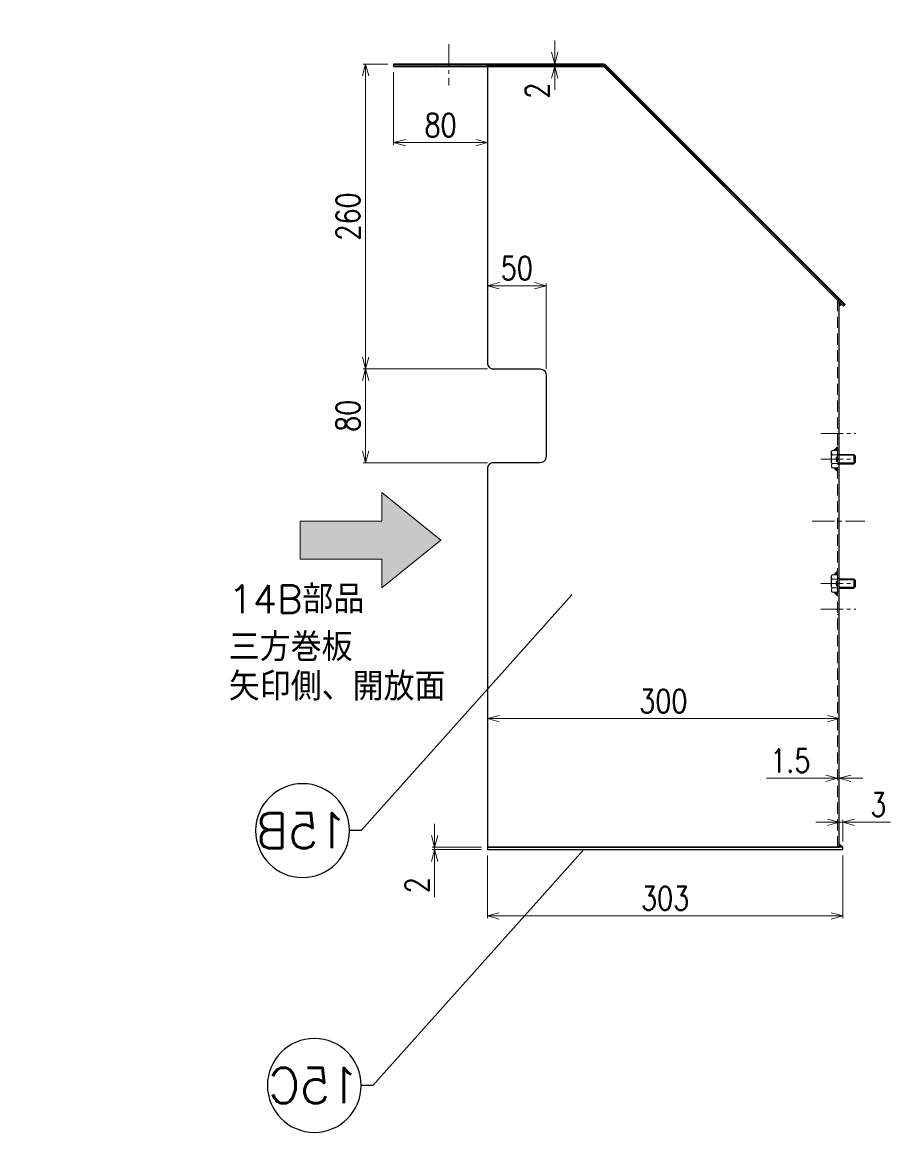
# Model space of a CAD drawing. Header units: millimetres. Extents: x 0 to 51411, y 0 to 16902.
# Drawn here: x 17372 to 18121, y 1410 to 2363 of the extents above; entities that cross this region are included whole.
import ezdxf
from ezdxf import colors
from ezdxf.entities.mleader import LeaderData, LeaderLine
from ezdxf.enums import TextEntityAlignment as Align
from ezdxf.math import Vec2, Vec3

# ---------------------------------------------------------------- set-up
doc = ezdxf.new("R2010")
doc.units = ezdxf.units.MM
doc.linetypes.add('CENTER2', pattern=[28.575, 19.05, -3.175, 3.175, -3.175])
doc.linetypes.add('HIDDEN2', pattern=[4.7625, 3.175, -1.5875])
for name, color, linetype, lineweight in [('01_外形線', 7, 'Continuous', 25), ('02_細線', 5, 'Continuous', 13), ('03_かくれ線', 6, 'HIDDEN2', 13), ('04_中心線', 1, 'CENTER2', 9), ('06_文字', 7, 'Continuous', 13), ('07_寸法線', 3, 'Continuous', 9), ('08_DIM', 3, 'Continuous', 13)]:
    doc.layers.add(name, color=color, linetype=linetype, lineweight=lineweight)
doc.layers.add('10_補助線', color=8, linetype='Continuous', lineweight=13, plot=False)
doc.styles.add('KSS_TXT', font='txt.shx', dxfattribs={"bigfont": 'extfont2.shx'})
doc.styles.get("Standard").update_dxf_attribs({"font": 'arial.ttf'})
doc.styles.add('寸法用', font='simplex.shx', dxfattribs={"width": 0.8, "bigfont": '@extfont2.shx'})
doc.dimstyles.new('機械製図用', dxfattribs={"dimtxt": 3.5, "dimasz": 3.5, "dimexe": 2, "dimexo": 0, "dimgap": 1.2, "dimtad": 1, "dimdsep": 46, "dimtxsty": '寸法用', "dimblk": 'OPEN30', "dimcen": 0, "dimclrd": 256, "dimclre": 256, "dimclrt": 7, "dimazin": 2, "dimtm": 1e-09, "dimtfac": 0.75, "dimtmove": 0, "dimatfit": 3, "dimldrblk": 'OPEN30', "dimfxl": 1, "dimlwd": -1, "dimlwe": -1, "dimarcsym": 0})

# ---------------------------------------------------------------- blocks, each defined once
blk = doc.blocks.new('_Open30')
at = {"color": 0, "linetype": 'ByBlock', "lineweight": -2}
for p, q in [((-1, 0.268), (0, 0)), ((0, 0), (-1, -0.268)), ((0, 0), (-1, 0))]:
    blk.add_line(p, q, dxfattribs=at)
blk = doc.blocks.new('*D1020')
at = {"layer": '07_寸法線', "transparency": 16777216}
for p, q in [((17683.73, 2327.01), (17662.79, 2327.01)), ((17664.79, 2317.01), (17664.79, 2077.01)), ((17768.73, 2067.01), (17662.79, 2067.01))]:
    blk.add_line(p, q, dxfattribs=at)
at = {"layer": 'Defpoints', "color": 0, "transparency": 16777216}
for p in [(17688.73, 2327.01), (17664.79, 2067.01), (17773.73, 2067.01)]:
    blk.add_point(p, dxfattribs=at)
at = {"layer": '07_寸法線', "transparency": 16777216, "xscale": 10, "yscale": 10, "zscale": 10}
for p, rotation in [((17664.79, 2327.01), 90), ((17664.79, 2067.01), 270)]:
    blk.add_blockref('_Open30', p, dxfattribs=dict(at, rotation=rotation))
at = {"layer": '07_寸法線', "color": 7, "transparency": 16777216, "insert": (17649.79, 2197.01), "char_height": 20, "attachment_point": 5, "rotation": 90, "style": '寸法用'}
blk.add_mtext('260', dxfattribs=at)
blk = doc.blocks.new('*D1021')
at = {"layer": '07_寸法線', "transparency": 16777216}
for p, q in [((17688.73, 2320.01), (17688.73, 2257.97)), ((17768.73, 2287.91), (17768.73, 2257.97)), ((17758.73, 2259.97), (17698.73, 2259.97))]:
    blk.add_line(p, q, dxfattribs=at)
at = {"layer": 'Defpoints', "color": 0, "transparency": 16777216}
for p in [(17688.73, 2325.01), (17768.73, 2292.91), (17688.73, 2259.97)]:
    blk.add_point(p, dxfattribs=at)
at = {"layer": '07_寸法線', "transparency": 16777216, "xscale": 10, "yscale": 10, "zscale": 10, "rotation": 180}
blk.add_blockref('_Open30', (17688.73, 2259.97), dxfattribs=at)
at = {"layer": '07_寸法線', "transparency": 16777216, "xscale": 10, "yscale": 10, "zscale": 10}
blk.add_blockref('_Open30', (17768.73, 2259.97), dxfattribs=at)
at = {"layer": '07_寸法線', "color": 7, "transparency": 16777216, "insert": (17728.73, 2274.97), "char_height": 20, "attachment_point": 5, "style": '寸法用'}
blk.add_mtext('80', dxfattribs=at)
blk = doc.blocks.new('*D1022')
at = {"layer": '07_寸法線', "transparency": 16777216}
for p, q in [((17768.73, 2067.01), (17662.79, 2067.01)), ((17664.79, 2057.01), (17664.79, 1997.01)), ((17768.73, 1987.01), (17662.79, 1987.01))]:
    blk.add_line(p, q, dxfattribs=at)
at = {"layer": 'Defpoints', "color": 0, "transparency": 16777216}
for p in [(17773.73, 2067.01), (17664.79, 1987.01), (17773.73, 1987.01)]:
    blk.add_point(p, dxfattribs=at)
at = {"layer": '07_寸法線', "transparency": 16777216, "xscale": 10, "yscale": 10, "zscale": 10}
for p, rotation in [((17664.79, 2067.01), 90), ((17664.79, 1987.01), 270)]:
    blk.add_blockref('_Open30', p, dxfattribs=dict(at, rotation=rotation))
at = {"layer": '07_寸法線', "color": 7, "transparency": 16777216, "insert": (17649.79, 2027.01), "char_height": 20, "attachment_point": 5, "rotation": 90, "style": '寸法用'}
blk.add_mtext('80', dxfattribs=at)
blk = doc.blocks.new('*D1023')
at = {"layer": '07_寸法線', "transparency": 16777216}
for p, q in [((17768.73, 1652.01), (17768.73, 1598.49)), ((18071.73, 1652.01), (18071.73, 1598.49)), ((17778.73, 1600.49), (18061.73, 1600.49))]:
    blk.add_line(p, q, dxfattribs=at)
at = {"layer": 'Defpoints', "color": 0, "transparency": 16777216}
for p in [(17768.73, 1657.01), (18071.73, 1657.01), (18071.73, 1600.49)]:
    blk.add_point(p, dxfattribs=at)
at = {"layer": '07_寸法線', "transparency": 16777216, "xscale": 10, "yscale": 10, "zscale": 10, "rotation": 180}
blk.add_blockref('_Open30', (17768.73, 1600.49), dxfattribs=at)
at = {"layer": '07_寸法線', "transparency": 16777216, "xscale": 10, "yscale": 10, "zscale": 10}
blk.add_blockref('_Open30', (18071.73, 1600.49), dxfattribs=at)
at = {"layer": '07_寸法線', "color": 7, "transparency": 16777216, "insert": (17920.23, 1615.49), "char_height": 20, "attachment_point": 5, "style": '寸法用'}
blk.add_mtext('303', dxfattribs=at)
blk = doc.blocks.new('*D1024')
at = {"layer": '07_寸法線', "transparency": 16777216}
for p, q in [((17768.73, 2142.94), (17768.73, 2139.94)), ((17778.73, 2137.94), (17808.73, 2137.94)), ((17818.73, 2067.01), (17818.73, 2139.94))]:
    blk.add_line(p, q, dxfattribs=at)
at = {"layer": 'Defpoints', "color": 0, "transparency": 16777216}
for p in [(17768.73, 2137.94), (17818.73, 2137.94), (17818.73, 2062.01)]:
    blk.add_point(p, dxfattribs=at)
at = {"layer": '07_寸法線', "transparency": 16777216, "xscale": 10, "yscale": 10, "zscale": 10, "rotation": 180}
blk.add_blockref('_Open30', (17768.73, 2137.94), dxfattribs=at)
at = {"layer": '07_寸法線', "transparency": 16777216, "xscale": 10, "yscale": 10, "zscale": 10}
blk.add_blockref('_Open30', (17818.73, 2137.94), dxfattribs=at)
at = {"layer": '07_寸法線', "color": 7, "transparency": 16777216, "insert": (17793.73, 2152.94), "char_height": 20, "attachment_point": 5, "style": '寸法用'}
blk.add_mtext('50', dxfattribs=at)
blk = doc.blocks.new('*D1025')
at = {"layer": '07_寸法線', "transparency": 16777216}
for p, q in [((17826.08, 2337.01), (17826.08, 2347.01)), ((17826.08, 2327.01), (17826.08, 2325.01)), ((17831.08, 2327.01), (17828.08, 2327.01)), ((17831.08, 2325.01), (17828.08, 2325.01)), ((17826.08, 2315.01), (17826.08, 2305.01))]:
    blk.add_line(p, q, dxfattribs=at)
at = {"layer": 'Defpoints', "color": 0, "transparency": 16777216}
for p in [(17826.08, 2327.01), (17826.08, 2325.01), (17826.08, 2325.01)]:
    blk.add_point(p, dxfattribs=at)
at = {"layer": '07_寸法線', "transparency": 16777216, "xscale": 10, "yscale": 10, "zscale": 10}
for p, rotation in [((17826.08, 2327.01), 270), ((17826.08, 2325.01), 90)]:
    blk.add_blockref('_Open30', p, dxfattribs=dict(at, rotation=rotation))
at = {"layer": '07_寸法線', "color": 7, "transparency": 16777216, "insert": (17811.08, 2304.28), "char_height": 20, "attachment_point": 5, "rotation": 90, "style": '寸法用'}
blk.add_mtext('2', dxfattribs=at)
blk = doc.blocks.new('*D1039')
at = {"layer": '07_寸法線', "transparency": 16777216}
for p, q in [((17723.68, 1669.01), (17723.68, 1679.01)), ((17763.73, 1659.01), (17721.68, 1659.01)), ((17723.68, 1659.01), (17723.68, 1657.01)), ((17763.73, 1657.01), (17721.68, 1657.01)), ((17723.68, 1647.01), (17723.68, 1616.35))]:
    blk.add_line(p, q, dxfattribs=at)
at = {"layer": 'Defpoints', "color": 0, "transparency": 16777216}
for p in [(17768.73, 1659.01), (17723.68, 1657.01), (17768.73, 1657.01)]:
    blk.add_point(p, dxfattribs=at)
at = {"layer": '07_寸法線', "transparency": 16777216, "xscale": 10, "yscale": 10, "zscale": 10}
for p, rotation in [((17723.68, 1659.01), 270), ((17723.68, 1657.01), 90)]:
    blk.add_blockref('_Open30', p, dxfattribs=dict(at, rotation=rotation))
at = {"layer": '07_寸法線', "color": 7, "transparency": 16777216, "insert": (17708.68, 1626.68), "char_height": 20, "attachment_point": 5, "rotation": 90, "style": '寸法用'}
blk.add_mtext('2', dxfattribs=at)
blk = doc.blocks.new('*D1040')
at = {"layer": '07_寸法線', "transparency": 16777216}
for p, q in [((18057.23, 1717.84), (18006.76, 1717.84)), ((18067.23, 1722.84), (18067.23, 1719.84)), ((18068.73, 1717.84), (18067.23, 1717.84)), ((18068.73, 1722.84), (18068.73, 1719.84)), ((18078.73, 1717.84), (18088.73, 1717.84))]:
    blk.add_line(p, q, dxfattribs=at)
at = {"layer": 'Defpoints', "color": 0, "transparency": 16777216}
for p in [(18067.23, 1717.84), (18068.73, 1717.84), (18068.73, 1717.84)]:
    blk.add_point(p, dxfattribs=at)
at = {"layer": '07_寸法線', "transparency": 16777216, "xscale": 10, "yscale": 10, "zscale": 10}
blk.add_blockref('_Open30', (18067.23, 1717.84), dxfattribs=at)
at = {"layer": '07_寸法線', "transparency": 16777216, "xscale": 10, "yscale": 10, "zscale": 10, "rotation": 180}
blk.add_blockref('_Open30', (18068.73, 1717.84), dxfattribs=at)
at = {"layer": '07_寸法線', "color": 7, "transparency": 16777216, "insert": (18027, 1732.84), "char_height": 20, "attachment_point": 5, "style": '寸法用'}
blk.add_mtext('1.5', dxfattribs=at)
blk = doc.blocks.new('*D1042')
at = {"layer": '07_寸法線', "transparency": 16777216}
for p, q in [((17768.73, 1773.72), (17768.73, 1770.72)), ((18068.73, 1773.72), (18068.73, 1770.72)), ((17778.73, 1768.72), (18058.73, 1768.72))]:
    blk.add_line(p, q, dxfattribs=at)
at = {"layer": 'Defpoints', "color": 0, "transparency": 16777216}
for p in [(17768.73, 1768.72), (18068.73, 1768.72), (18068.73, 1768.72)]:
    blk.add_point(p, dxfattribs=at)
at = {"layer": '07_寸法線', "transparency": 16777216, "xscale": 10, "yscale": 10, "zscale": 10, "rotation": 180}
blk.add_blockref('_Open30', (17768.73, 1768.72), dxfattribs=at)
at = {"layer": '07_寸法線', "transparency": 16777216, "xscale": 10, "yscale": 10, "zscale": 10}
blk.add_blockref('_Open30', (18068.73, 1768.72), dxfattribs=at)
at = {"layer": '07_寸法線', "color": 7, "transparency": 16777216, "insert": (17918.73, 1783.72), "char_height": 20, "attachment_point": 5, "style": '寸法用'}
blk.add_mtext('300', dxfattribs=at)
blk = doc.blocks.new('*D1059')
at = {"layer": '07_寸法線', "transparency": 16777216}
for p, q in [((18058.73, 1680.32), (18048.73, 1680.32)), ((18068.73, 1678.58), (18068.73, 1682.32)), ((18068.73, 1680.32), (18071.73, 1680.32)), ((18071.73, 1664.01), (18071.73, 1682.32)), ((18081.73, 1680.32), (18112.4, 1680.32))]:
    blk.add_line(p, q, dxfattribs=at)
at = {"layer": 'Defpoints', "color": 0, "transparency": 16777216}
for p in [(18071.73, 1680.32), (18068.73, 1673.58), (18071.73, 1659.01)]:
    blk.add_point(p, dxfattribs=at)
at = {"layer": '07_寸法線', "transparency": 16777216, "xscale": 10, "yscale": 10, "zscale": 10}
blk.add_blockref('_Open30', (18068.73, 1680.32), dxfattribs=at)
at = {"layer": '07_寸法線', "transparency": 16777216, "xscale": 10, "yscale": 10, "zscale": 10, "rotation": 180}
blk.add_blockref('_Open30', (18071.73, 1680.32), dxfattribs=at)
at = {"layer": '07_寸法線', "color": 7, "transparency": 16777216, "insert": (18102.07, 1695.32), "char_height": 20, "attachment_point": 5, "style": '寸法用'}
blk.add_mtext('3', dxfattribs=at)
blk = doc.blocks.new('AM_BALLOON1')
at = {"transparency": 16777216}
blk.add_circle((0, 0), 5, dxfattribs=at)
blk.add_attdef('B_NUMBER', text='', height=3, dxfattribs=at).set_placement((0, 0), align=Align.MIDDLE_CENTER)
blk = doc.blocks.new('_OPEN')
at = {"color": 0, "linetype": 'ByBlock'}
for p, q in [((-1, 0.17), (0, 0)), ((0, 0), (-1, -0.17)), ((0, 0), (-1, 0))]:
    blk.add_line(p, q, dxfattribs=at)
blk = doc.blocks.new('_TagCircle')
at = {"color": 0, "linetype": 'ByBlock', "lineweight": -2, "transparency": 16777216}
blk.add_circle((0, 0), 4, dxfattribs=at)
at = {"color": 0, "transparency": 16777216, "style": '寸法用'}
blk.add_attdef('タグ番号', text='', height=3, dxfattribs=at).set_placement((0, -1.5), align=Align.CENTER)
blk = doc.blocks.new('_None')
blk = doc.blocks.new('A$C67E3024E_1_1_1')
at = {"layer": '08_DIM'}
blk.add_hatch(color=256, dxfattribs=at).paths.add_polyline_path([(8.4, 2.72), (8.4, 6.8), (-0.01, 0.01), (8.4, -6.78), (8.4, -2.72), (20, -2.72), (20, 2.72)])
for p, q in [((0, 0.02), (8.4, 6.8)), ((8.4, 6.8), (8.4, 2.74)), ((8.4, 2.72), (20, 2.72)), ((20, -2.72), (20, 2.72)), ((0, 0), (8.4, -6.78)), ((8.4, -6.78), (8.4, -2.72)), ((8.4, -2.72), (20, -2.72))]:
    blk.add_line(p, q, dxfattribs=at)

msp = doc.modelspace()

# ---------------------------------------------------------------- hatches: boundary and pattern name
at = {"layer": '01_外形線'}
h = msp.add_hatch(color=256, dxfattribs=at)
h.dxf.hatch_style = 1
h.paths.add_polyline_path([(18068.734, 2124.184), (18068.734, 2121.184), (18070.855, 2122.063)])
h = msp.add_hatch(color=256, dxfattribs=at)
h.dxf.hatch_style = 1
h.paths.add_polyline_path([(18068.734, 1662.013), (18068.734, 1659.013), (18071.734, 1659.013)])
at = {"layer": '03_かくれ線'}
h = msp.add_hatch(color=256, dxfattribs=at)
h.dxf.hatch_style = 1
h.paths.add_polyline_path([(18067.234, 2000.551), (18064.234, 1997.551), (18067.234, 1997.551)])
h = msp.add_hatch(color=256, dxfattribs=at)
h.dxf.hatch_style = 1
h.paths.add_polyline_path([(18067.234, 1982.54), (18064.234, 1982.54), (18067.234, 1979.54)])
h = msp.add_hatch(color=256, dxfattribs=at)
h.dxf.hatch_style = 1
h.paths.add_polyline_path([(18067.234, 1894.485), (18064.234, 1891.485), (18067.234, 1891.485)])
h = msp.add_hatch(color=256, dxfattribs=at)
h.dxf.hatch_style = 1
h.paths.add_polyline_path([(18067.234, 1876.474), (18064.234, 1876.474), (18067.234, 1873.474)])

# ---------------------------------------------------------------- linework, layer by layer
at = {"layer": '01_外形線'}
for p, q in [((17768.734, 2327.013), (17768.734, 2325.013)), ((18068.734, 1994.046), (18081.034, 1994.046)), ((18081.034, 1994.046), (18081.034, 1986.046)), ((18081.034, 1994.046), (18082.234, 1992.846)), ((18082.234, 1992.846), (18082.234, 1987.246)), ((18068.734, 1986.046), (18081.034, 1986.046)), ((18081.034, 1986.046), (18082.234, 1987.246)), ((18068.734, 1887.98), (18081.034, 1887.98)), ((18081.034, 1887.98), (18081.034, 1879.98)), ((18081.034, 1887.98), (18082.234, 1886.78)), ((18082.234, 1886.78), (18082.234, 1881.18)), ((18068.734, 1879.98), (18081.034, 1879.98)), ((18081.034, 1879.98), (18082.234, 1881.18))]:
    msp.add_line(p, q, dxfattribs=at)
for points in [[(17867.077, 2325.013, -0.1989124), (17868.491, 2324.427), (18072.381, 2120.537), (18073.795, 2121.952), (17869.906, 2325.841, 0.1989124), (17867.077, 2327.013), (17768.734, 2327.013), (17688.734, 2327.013), (17688.734, 2325.013), (17768.734, 2325.013)], [(18068.734, 2124.184), (17868.784, 2324.134, 0.1989124), (17866.663, 2325.013), (17768.734, 2325.013), (17768.734, 2072.013, 0.4142136), (17773.734, 2067.013), (17813.734, 2067.013, -0.4142136), (17818.734, 2062.013), (17818.734, 1992.013, -0.4142136), (17813.734, 1987.013), (17773.734, 1987.013, 0.4142136), (17768.734, 1982.013), (17768.734, 1659.013), (18068.734, 1659.013)]]:
    msp.add_lwpolyline(points, format="xyb", close=True, dxfattribs=at)
for points in [[(18068.734, 2124.184), (18068.734, 2121.184), (18070.855, 2122.063), (18068.734, 2124.184)], [(18068.734, 1659.013), (18068.734, 1662.013), (18071.734, 1659.013), (18068.734, 1659.013)]]:
    msp.add_lwpolyline(points, dxfattribs=at)
msp.add_lwpolyline([(17768.734, 1657.013), (18071.734, 1657.013), (18071.734, 1659.013), (17768.734, 1659.013)], close=True, dxfattribs=at)
at = {"layer": '02_細線'}
for p, q in [((18068.734, 1993.296), (18081.784, 1993.296)), ((18068.734, 1986.796), (18081.784, 1986.796)), ((18068.734, 1887.23), (18081.784, 1887.23)), ((18068.734, 1880.73), (18081.784, 1880.73))]:
    msp.add_line(p, q, dxfattribs=at)
at = {"layer": '03_かくれ線', "ltscale": 3}
for p, q in [((17725.234, 2327.013), (17725.234, 2325.013)), ((17746.234, 2327.013), (17746.234, 2325.013)), ((18067.234, 1659.013), (18067.234, 2125.684)), ((18067.234, 2016.513), (18068.734, 2016.513)), ((18067.234, 2007.513), (18068.734, 2007.513)), ((18062.63, 1997.551), (18061.934, 1996.346)), ((18061.934, 1996.346), (18061.934, 1983.746)), ((18067.234, 1997.551), (18062.63, 1997.551)), ((18067.234, 1993.798), (18062.63, 1993.798)), ((18067.234, 1997.551), (18067.234, 1982.54)), ((18067.234, 1997.013), (18068.734, 1997.013)), ((18067.234, 1994.546), (18068.734, 1994.546)), ((18062.63, 1982.54), (18061.934, 1983.746)), ((18067.234, 1986.293), (18062.63, 1986.293)), ((18067.234, 1982.54), (18062.63, 1982.54)), ((18067.234, 1985.546), (18068.734, 1985.546)), ((18062.63, 1891.485), (18061.934, 1890.28)), ((18061.934, 1890.28), (18061.934, 1877.68)), ((18067.234, 1891.485), (18062.63, 1891.485)), ((18067.234, 1887.732), (18062.63, 1887.732)), ((18067.234, 1891.485), (18067.234, 1876.474)), ((18067.234, 1888.48), (18068.734, 1888.48)), ((18062.63, 1876.474), (18061.934, 1877.68)), ((18067.234, 1880.227), (18062.63, 1880.227)), ((18067.234, 1879.48), (18068.734, 1879.48)), ((18067.234, 1876.474), (18062.63, 1876.474)), ((18067.234, 1877.013), (18068.734, 1877.013)), ((18067.234, 1866.513), (18068.734, 1866.513)), ((18067.234, 1857.513), (18068.734, 1857.513))]:
    msp.add_line(p, q, dxfattribs=at)
at = {"layer": '03_かくれ線'}
for p, q in [((18067.234, 1994.046), (18068.734, 1994.046)), ((18067.234, 1993.296), (18068.734, 1993.296)), ((18067.234, 1986.796), (18068.734, 1986.796)), ((18067.234, 1986.046), (18068.734, 1986.046))]:
    msp.add_line(p, q, dxfattribs=at)
at = {"layer": '03_かくれ線', "ltscale": 3}
for points in [[(18064.234, 1997.551), (18067.234, 1997.551), (18067.234, 2000.551), (18064.234, 1997.551)], [(18064.234, 1982.54), (18067.234, 1982.54), (18067.234, 1979.54), (18064.234, 1982.54)], [(18064.234, 1891.485), (18067.234, 1891.485), (18067.234, 1894.485), (18064.234, 1891.485)], [(18064.234, 1876.474), (18067.234, 1876.474), (18067.234, 1873.474), (18064.234, 1876.474)]]:
    msp.add_lwpolyline(points, dxfattribs=at)
for centre, radius, start, end in [((18072.399, 1990.046), 10.465, 158.985578, 201.014422), ((18065.88, 1995.675), 3.753, 150.000009, 209.999991), ((18065.88, 1984.416), 3.753, 150.000009, 209.999991), ((18072.399, 1883.98), 10.465, 158.985578, 201.014422), ((18065.88, 1889.609), 3.753, 150.000009, 209.999991), ((18065.88, 1878.35), 3.753, 150.000009, 209.999991)]:
    msp.add_arc(centre, radius, start, end, dxfattribs=at)
at = {"layer": '04_中心線'}
for p, q in [((17735.734, 2343.956), (17735.734, 2308.57)), ((18052.984, 2012.013), (18082.984, 2012.013)), ((18052.984, 1990.046), (18082.984, 1990.046)), ((18045.484, 1937.013), (18090.484, 1937.013)), ((18052.984, 1883.98), (18082.984, 1883.98)), ((18052.984, 1862.013), (18082.984, 1862.013))]:
    msp.add_line(p, q, dxfattribs=at)
at = {"layer": '10_補助線'}
for p, q in [((17688.734, 2326.013), (17867.077, 2326.013)), ((17867.077, 2327.013), (17867.077, 2325.013)), ((17869.906, 2325.841), (17868.491, 2324.427)), ((17869.199, 2325.134), (18073.088, 2121.245))]:
    msp.add_line(p, q, dxfattribs=at)
for points in [[(17867.077, 2327.013), (17868.734, 2327.013), (17869.906, 2325.841)], [(17867.077, 2325.013), (17867.906, 2325.013), (17868.491, 2324.427)]]:
    msp.add_lwpolyline(points, dxfattribs=at)
msp.add_arc((17867.077, 2323.013), 3, 45, 90, dxfattribs=at)

# ---------------------------------------------------------------- block references
at = {"xscale": -6, "yscale": 6, "zscale": 6, "rotation": 359.9999999998142}
msp.add_blockref('A$C67E3024E_1_1_1', (17728.904, 1920.934), dxfattribs=at)

# ---------------------------------------------------------------- texts
at = {"layer": '06_文字', "color": 3, "style": 'KSS_TXT'}
for s, p in [('14B部品', (17548.094, 1858.646)), ('三方巻板', (17548.094, 1817.79)), ('矢印側、開放面', (17548.094, 1784.179))]:
    msp.add_text(s, height=24, dxfattribs=at).set_placement(p)
at = {"layer": '10_補助線', "ltscale": 3, "style": '寸法用', "width": 0.8}
for p in [(18067.034, 1987.983), (18067.034, 1881.917)]:
    msp.add_text('M8×15', height=1, rotation=90, dxfattribs=at).set_placement(p)

# ---------------------------------------------------------------- dimensions: what is measured, and where the dimension line sits
at = {"layer": '07_寸法線'}
dim = msp.add_linear_dim(base=(17826.085, 2325.013), p1=(17826.085, 2327.013), p2=(17826.085, 2325.013), angle=90, dimstyle='機械製図用', override={"dimtxt": 20, "dimasz": 10, "dimexo": 5, "dimgap": 5, "dimtmove": 2}, dxfattribs=at)
dim.commit()
dim.dimension.update_dxf_attribs({"geometry": '*D1025', "text_midpoint": (17811.085, 2304.28), "dimtype": 160})
for base, p1, p2, picture, middle in [((17664.79, 2067.013), (17688.734, 2327.013), (17773.734, 2067.013), '*D1020', (17649.79, 2197.013)), ((17664.79, 1987.013), (17773.734, 2067.013), (17773.734, 1987.013), '*D1022', (17649.79, 2027.013)), ((17723.681, 1657.013), (17768.734, 1659.013), (17768.734, 1657.013), '*D1039', (17708.681, 1626.679))]:
    dim = msp.add_linear_dim(base=base, p1=p1, p2=p2, angle=90, dimstyle='機械製図用', override={"dimtxt": 20, "dimasz": 10, "dimexo": 5, "dimgap": 5}, dxfattribs=at)
    dim.commit()
    dim.dimension.update_dxf_attribs({"geometry": picture, "text_midpoint": middle})
for base, p1, p2, picture, middle in [((17688.734, 2259.967), (17768.734, 2292.913), (17688.734, 2325.013), '*D1021', (17728.734, 2274.967)), ((17818.734, 2137.943), (17768.734, 2137.943), (17818.734, 2062.013), '*D1024', (17793.734, 2152.943)), ((18068.734, 1768.725), (17768.734, 1768.725), (18068.734, 1768.725), '*D1042', (17918.734, 1783.725)), ((18071.734, 1600.487), (17768.734, 1657.013), (18071.734, 1657.013), '*D1023', (17920.234, 1615.487))]:
    dim = msp.add_linear_dim(base=base, p1=p1, p2=p2, dimstyle='機械製図用', override={"dimtxt": 20, "dimasz": 10, "dimexo": 5, "dimgap": 5}, dxfattribs=at)
    dim.commit()
    dim.dimension.update_dxf_attribs({"geometry": picture, "text_midpoint": middle})
for base, p1, p2, picture, middle in [((18068.734, 1717.841), (18067.234, 1717.841), (18068.734, 1717.841), '*D1040', (18026.996, 1717.841)), ((18071.734, 1680.322), (18068.734, 1673.58), (18071.734, 1659.013), '*D1059', (18102.067, 1680.322))]:
    dim = msp.add_linear_dim(base=base, p1=p1, p2=p2, dimstyle='機械製図用', override={"dimtxt": 20, "dimasz": 10, "dimexo": 5, "dimgap": 5}, dxfattribs=at)
    dim.commit()
    dim.dimension.update_dxf_attribs({"geometry": picture, "text_midpoint": middle, "dimtype": 160})

# ---------------------------------------------------------------- leaders
ml = msp.add_multileader_block('Standard', dxfattribs=at)
ml.set_content('AM_BALLOON1', color=256, scale=9.9993939)
ml.set_attribute('B_NUMBER', '15', width=0)
ml.set_leader_properties(color=256, linetype='ByLayer', lineweight=-1)
ml.set_arrow_properties(name='OPEN')
ml.build(insert=Vec2(0, 0))
ml.multileader.update_dxf_attribs({"leader_type": 0, "has_dogleg": 0, "text_right_attachment_type": 6, "dogleg_length": 0, "arrow_head_size": 5, "scale": 2, "block_connection_type": 1})
ctx = ml.context
ctx.base_point, ctx.scale, ctx.char_height, ctx.arrow_head_size, ctx.landing_gap_size, ctx.plane_origin = Vec3(17579.344, 3268.539), 2, 10, 5, 5, Vec3(17579.344, 3268.539)
ctx.right_attachment, ctx.attachment_type = 6, 1
notes = []
notes.append((ctx, [(0, (0, 0, 0), (0, 0), (1, 0), 1, [])]))
ctx.block.insert = Vec3(17579.344, 3268.539)
ml = msp.add_multileader_block('Standard', dxfattribs=at)
ml.set_content('AM_BALLOON1', color=256, scale=7.0870705)
ml.set_attribute('B_NUMBER', '28', width=0)
ml.set_leader_properties(color=256, linetype='ByLayer', lineweight=-1)
ml.set_arrow_properties(name='OPEN')
ml.build(insert=Vec2(0, 0))
ml.multileader.update_dxf_attribs({"leader_type": 0, "has_dogleg": 0, "text_right_attachment_type": 6, "dogleg_length": 0, "arrow_head_size": 3.544, "scale": 2.5, "block_connection_type": 1})
ctx = ml.context
ctx.base_point, ctx.scale, ctx.char_height, ctx.arrow_head_size, ctx.landing_gap_size, ctx.plane_origin = Vec3(32779.868, 3275.518), 2.5, 7.087, 3.544, 3.544, Vec3(32779.868, 3275.518)
ctx.right_attachment, ctx.attachment_type = 6, 1
notes.append((ctx, [(0, (0, 0, 0), (0, 0), (1, 0), 1, [])]))
ctx.block.insert = Vec3(32779.868, 3275.518)
ml = msp.add_multileader_block('Standard', dxfattribs=at)
ml.set_content('AM_BALLOON1', color=256, scale=7.0870705)
ml.set_attribute('B_NUMBER', '29', width=0)
ml.set_leader_properties(color=256, linetype='ByLayer', lineweight=-1)
ml.set_arrow_properties(name='OPEN')
ml.build(insert=Vec2(0, 0))
ml.multileader.update_dxf_attribs({"leader_type": 0, "has_dogleg": 0, "text_right_attachment_type": 6, "dogleg_length": 0, "arrow_head_size": 3.544, "scale": 2.5, "block_connection_type": 1})
ctx = ml.context
ctx.base_point, ctx.scale, ctx.char_height, ctx.arrow_head_size, ctx.landing_gap_size, ctx.plane_origin = Vec3(34667.768, 3275.518), 2.5, 7.087, 3.544, 3.544, Vec3(34667.768, 3275.518)
ctx.right_attachment, ctx.attachment_type = 6, 1
notes.append((ctx, [(0, (0, 0, 0), (0, 0), (1, 0), 1, [])]))
ctx.block.insert = Vec3(34667.768, 3275.518)
ml = msp.add_multileader_block('Standard', dxfattribs=at)
ml.set_content('AM_BALLOON1', color=256, scale=7.0870705)
ml.set_attribute('B_NUMBER', '27', width=0)
ml.set_leader_properties(color=256, linetype='ByLayer', lineweight=-1)
ml.set_arrow_properties(name='OPEN')
ml.build(insert=Vec2(0, 0))
ml.multileader.update_dxf_attribs({"leader_type": 0, "has_dogleg": 0, "text_right_attachment_type": 6, "dogleg_length": 0, "arrow_head_size": 3.544, "scale": 2.5, "block_connection_type": 1})
ctx = ml.context
ctx.base_point, ctx.scale, ctx.char_height, ctx.arrow_head_size, ctx.landing_gap_size, ctx.plane_origin = Vec3(30037.828, 2881.684), 2.5, 7.087, 3.544, 3.544, Vec3(30037.828, 2881.684)
ctx.right_attachment, ctx.attachment_type = 6, 1
notes.append((ctx, [(0, (0, 0, 0), (0, 0), (1, 0), 1, [])]))
ctx.block.insert = Vec3(30037.828, 2881.684)
ml = msp.add_multileader_block('Standard', dxfattribs=at)
ml.set_content('AM_BALLOON1', color=256, scale=7.0870705)
ml.set_attribute('B_NUMBER', '16', width=0)
ml.set_leader_properties(color=256, linetype='ByLayer', lineweight=-1)
ml.set_arrow_properties(name='OPEN')
ml.build(insert=Vec2(0, 0))
ml.multileader.update_dxf_attribs({"leader_type": 0, "has_dogleg": 0, "text_right_attachment_type": 6, "dogleg_length": 0, "arrow_head_size": 3.544, "scale": 2.5, "block_connection_type": 1})
ctx = ml.context
ctx.base_point, ctx.scale, ctx.char_height, ctx.arrow_head_size, ctx.landing_gap_size, ctx.plane_origin = Vec3(19821.386, 2879.797), 2.5, 7.087, 3.544, 3.544, Vec3(19821.386, 2879.797)
ctx.right_attachment, ctx.attachment_type = 6, 1
notes.append((ctx, [(0, (0, 0, 0), (0, 0), (1, 0), 1, [])]))
ctx.block.insert = Vec3(19821.386, 2879.797)
ml = msp.add_multileader_block('Standard', dxfattribs=at)
ml.set_content('AM_BALLOON1', color=256, scale=7.0870705)
ml.set_attribute('B_NUMBER', '17', width=0)
ml.set_leader_properties(color=256, linetype='ByLayer', lineweight=-1)
ml.set_arrow_properties(name='OPEN')
ml.build(insert=Vec2(0, 0))
ml.multileader.update_dxf_attribs({"leader_type": 0, "has_dogleg": 0, "text_right_attachment_type": 6, "dogleg_length": 0, "arrow_head_size": 3.544, "scale": 2.5, "block_connection_type": 1})
ctx = ml.context
ctx.base_point, ctx.scale, ctx.char_height, ctx.arrow_head_size, ctx.landing_gap_size, ctx.plane_origin = Vec3(21417.839, 2879.797), 2.5, 7.087, 3.544, 3.544, Vec3(21417.839, 2879.797)
ctx.right_attachment, ctx.attachment_type = 6, 1
notes.append((ctx, [(0, (0, 0, 0), (0, 0), (1, 0), 1, [])]))
ctx.block.insert = Vec3(21417.839, 2879.797)
ml = msp.add_multileader_block('Standard', dxfattribs=at)
ml.set_content('AM_BALLOON1', color=256, scale=7.0870705)
ml.set_attribute('B_NUMBER', '26', width=0)
ml.set_leader_properties(color=256, linetype='ByLayer', lineweight=-1)
ml.set_arrow_properties(name='OPEN')
ml.build(insert=Vec2(0, 0))
ml.multileader.update_dxf_attribs({"leader_type": 0, "has_dogleg": 0, "text_right_attachment_type": 6, "dogleg_length": 0, "arrow_head_size": 3.544, "scale": 2.5, "block_connection_type": 1})
ctx = ml.context
ctx.base_point, ctx.scale, ctx.char_height, ctx.arrow_head_size, ctx.landing_gap_size, ctx.plane_origin = Vec3(28646.004, 2598.075), 2.5, 7.087, 3.544, 3.544, Vec3(28646.004, 2598.075)
ctx.right_attachment, ctx.attachment_type = 6, 1
notes.append((ctx, [(0, (0, 0, 0), (0, 0), (1, 0), 1, [])]))
ctx.block.insert = Vec3(28646.004, 2598.075)
ml = msp.add_multileader_block('Standard', dxfattribs=at)
ml.set_content('AM_BALLOON1', color=256, scale=5.6246591)
ml.set_attribute('B_NUMBER', '20', width=0)
ml.set_leader_properties(color=256, linetype='ByLayer', lineweight=-1)
ml.set_arrow_properties(name='OPEN')
ml.build(insert=Vec2(0, 0))
ml.multileader.update_dxf_attribs({"leader_type": 0, "has_dogleg": 0, "text_right_attachment_type": 6, "dogleg_length": 0, "arrow_head_size": 2.812, "scale": 2.5, "block_connection_type": 1})
ctx = ml.context
ctx.base_point, ctx.scale, ctx.char_height, ctx.arrow_head_size, ctx.landing_gap_size, ctx.plane_origin = Vec3(25957.692, 2209.708), 2.5, 5.625, 2.812, 2.812, Vec3(25957.692, 2209.708)
ctx.right_attachment, ctx.attachment_type = 6, 1
notes.append((ctx, [(0, (0, 0, 0), (0, 0), (1, 0), 1, [])]))
ctx.block.insert = Vec3(25957.692, 2209.708)
ml = msp.add_multileader_block('Standard', dxfattribs=at)
ml.set_content('AM_BALLOON1', color=256, scale=5.6246591)
ml.set_attribute('B_NUMBER', '23', width=0)
ml.set_leader_properties(color=256, linetype='ByLayer', lineweight=-1)
ml.set_arrow_properties(name='OPEN')
ml.build(insert=Vec2(0, 0))
ml.multileader.update_dxf_attribs({"leader_type": 0, "has_dogleg": 0, "text_right_attachment_type": 6, "dogleg_length": 0, "arrow_head_size": 2.812, "scale": 2.5, "block_connection_type": 1})
ctx = ml.context
ctx.base_point, ctx.scale, ctx.char_height, ctx.arrow_head_size, ctx.landing_gap_size, ctx.plane_origin = Vec3(27229.911, 2209.708), 2.5, 5.625, 2.812, 2.812, Vec3(27229.911, 2209.708)
ctx.right_attachment, ctx.attachment_type = 6, 1
notes.append((ctx, [(0, (0, 0, 0), (0, 0), (1, 0), 1, [])]))
ctx.block.insert = Vec3(27229.911, 2209.708)
ml = msp.add_multileader_block('Standard', dxfattribs=at)
ml.set_content('AM_BALLOON1', color=256, scale=5.6246591)
ml.set_attribute('B_NUMBER', '19', width=0)
ml.set_leader_properties(color=256, linetype='ByLayer', lineweight=-1)
ml.set_arrow_properties(name='OPEN')
ml.build(insert=Vec2(0, 0))
ml.multileader.update_dxf_attribs({"leader_type": 0, "has_dogleg": 0, "text_right_attachment_type": 6, "dogleg_length": 0, "arrow_head_size": 2.812, "scale": 2.5, "block_connection_type": 1})
ctx = ml.context
ctx.base_point, ctx.scale, ctx.char_height, ctx.arrow_head_size, ctx.landing_gap_size, ctx.plane_origin = Vec3(23368.24, 2177.394), 2.5, 5.625, 2.812, 2.812, Vec3(23368.24, 2177.394)
ctx.right_attachment, ctx.attachment_type = 6, 1
notes.append((ctx, [(0, (0, 0, 0), (0, 0), (1, 0), 1, [])]))
ctx.block.insert = Vec3(23368.24, 2177.394)
ml = msp.add_multileader_block('Standard', dxfattribs=at)
ml.set_content('AM_BALLOON1', color=256, scale=4.999697)
ml.set_attribute('B_NUMBER', '30', width=0)
ml.set_leader_properties(color=256, linetype='ByLayer', lineweight=-1)
ml.set_arrow_properties(name='OPEN')
ml.build(insert=Vec2(0, 0))
ml.multileader.update_dxf_attribs({"leader_type": 0, "has_dogleg": 0, "text_right_attachment_type": 6, "dogleg_length": 0, "arrow_head_size": 2.5, "scale": 2.5, "block_connection_type": 1})
ctx = ml.context
ctx.base_point, ctx.scale, ctx.char_height, ctx.arrow_head_size, ctx.landing_gap_size, ctx.plane_origin = Vec3(36368.352, 1874.031), 2.5, 5, 2.5, 2.5, Vec3(36368.352, 1874.031)
ctx.right_attachment, ctx.attachment_type = 6, 1
notes.append((ctx, [(0, (0, 0, 0), (0, 0), (1, 0), 1, [])]))
ctx.block.insert = Vec3(36368.352, 1874.031)
ml = msp.add_multileader_block('Standard', dxfattribs=at)
ml.set_content('AM_BALLOON1', color=256, scale=4.999697)
ml.set_attribute('B_NUMBER', '31', width=0)
ml.set_leader_properties(color=256, linetype='ByLayer', lineweight=-1)
ml.set_arrow_properties(name='OPEN')
ml.build(insert=Vec2(0, 0))
ml.multileader.update_dxf_attribs({"leader_type": 0, "has_dogleg": 0, "text_right_attachment_type": 6, "dogleg_length": 0, "arrow_head_size": 2.5, "scale": 2.5, "block_connection_type": 1})
ctx = ml.context
ctx.base_point, ctx.scale, ctx.char_height, ctx.arrow_head_size, ctx.landing_gap_size, ctx.plane_origin = Vec3(37494.708, 1874.031), 2.5, 5, 2.5, 2.5, Vec3(37494.708, 1874.031)
ctx.right_attachment, ctx.attachment_type = 6, 1
notes.append((ctx, [(0, (0, 0, 0), (0, 0), (1, 0), 1, [])]))
ctx.block.insert = Vec3(37494.708, 1874.031)
ml = msp.add_multileader_block('Standard', dxfattribs=at)
ml.set_content('_TagCircle', color=256, scale=-10)
ml.set_attribute('タグ番号', '15B', width=0)
ml.set_leader_properties()
ml.set_arrow_properties(name='NONE')
ml.build(insert=Vec2(0, 0))
ml.multileader.update_dxf_attribs({"dogleg_length": 1, "arrow_head_size": 35, "scale": 8})
ctx = ml.context
ctx.base_point, ctx.scale, ctx.char_height, ctx.arrow_head_size, ctx.landing_gap_size, ctx.plane_origin = Vec3(17571.04, 1673.246), 8, 40, 35, 20, Vec3(16189.088, 2162.092)
ctx.text_align_type = 2
notes.append((ctx, [(0, (1, 1, 0), (17661.04, 1673.246), (-1, 0), 10, [(0, [(17840.741, 1874.358)], 0, [])])]))
ctx.block.insert, ctx.block.scale = Vec3(17611.04, 1673.246), Vec3(-10, 10, 10)
ml = msp.add_multileader_block('Standard', dxfattribs=at)
ml.set_content('AM_BALLOON1', color=256, scale=5.6246591)
ml.set_attribute('B_NUMBER', '21', width=0)
ml.set_leader_properties(color=256, linetype='ByLayer', lineweight=-1)
ml.set_arrow_properties(name='OPEN')
ml.build(insert=Vec2(0, 0))
ml.multileader.update_dxf_attribs({"leader_type": 0, "has_dogleg": 0, "text_right_attachment_type": 6, "dogleg_length": 0, "arrow_head_size": 2.812, "scale": 2.5, "block_connection_type": 1})
ctx = ml.context
ctx.base_point, ctx.scale, ctx.char_height, ctx.arrow_head_size, ctx.landing_gap_size, ctx.plane_origin = Vec3(25957.692, 1752.745), 2.5, 5.625, 2.812, 2.812, Vec3(25957.692, 1752.745)
ctx.right_attachment, ctx.attachment_type = 6, 1
notes.append((ctx, [(0, (0, 0, 0), (0, 0), (1, 0), 1, [])]))
ctx.block.insert = Vec3(25957.692, 1752.745)
ml = msp.add_multileader_block('Standard', dxfattribs=at)
ml.set_content('AM_BALLOON1', color=256, scale=5.6246591)
ml.set_attribute('B_NUMBER', '24', width=0)
ml.set_leader_properties(color=256, linetype='ByLayer', lineweight=-1)
ml.set_arrow_properties(name='OPEN')
ml.build(insert=Vec2(0, 0))
ml.multileader.update_dxf_attribs({"leader_type": 0, "has_dogleg": 0, "text_right_attachment_type": 6, "dogleg_length": 0, "arrow_head_size": 2.812, "scale": 2.5, "block_connection_type": 1})
ctx = ml.context
ctx.base_point, ctx.scale, ctx.char_height, ctx.arrow_head_size, ctx.landing_gap_size, ctx.plane_origin = Vec3(27229.911, 1649.936), 2.5, 5.625, 2.812, 2.812, Vec3(27229.911, 1649.936)
ctx.right_attachment, ctx.attachment_type = 6, 1
notes.append((ctx, [(0, (0, 0, 0), (0, 0), (1, 0), 1, [])]))
ctx.block.insert = Vec3(27229.911, 1649.936)
ml = msp.add_multileader_block('Standard', dxfattribs=at)
ml.set_content('_TagCircle', color=256, scale=-10)
ml.set_attribute('タグ番号', '15C', width=0)
ml.set_leader_properties()
ml.set_arrow_properties(name='NONE')
ml.build(insert=Vec2(0, 0))
ml.multileader.update_dxf_attribs({"dogleg_length": 1, "arrow_head_size": 35, "scale": 8})
ctx = ml.context
ctx.base_point, ctx.scale, ctx.char_height, ctx.arrow_head_size, ctx.landing_gap_size, ctx.plane_origin = Vec3(17581.07, 1455.901), 8, 40, 35, 20, Vec3(16199.118, 1944.746)
ctx.text_align_type = 2
notes.append((ctx, [(0, (1, 1, 0), (17671.07, 1455.901), (-1, 0), 10, [(0, [(17850.771, 1657.013)], 0, [])])]))
ctx.block.insert, ctx.block.scale = Vec3(17621.07, 1455.901), Vec3(-10, 10, 10)
ml = msp.add_multileader_block('Standard', dxfattribs=at)
ml.set_content('AM_BALLOON1', color=256, scale=3.4997879)
ml.set_attribute('B_NUMBER', '1', width=0)
ml.set_leader_properties(color=256, linetype='ByLayer', lineweight=-1)
ml.set_arrow_properties(name='OPEN')
ml.build(insert=Vec2(0, 0))
ml.multileader.update_dxf_attribs({"leader_type": 0, "has_dogleg": 0, "text_right_attachment_type": 6, "dogleg_length": 0, "arrow_head_size": 1.75, "scale": 2.5, "block_connection_type": 1})
ctx = ml.context
ctx.base_point, ctx.scale, ctx.char_height, ctx.arrow_head_size, ctx.landing_gap_size, ctx.plane_origin = Vec3(43910.767, 1565.525), 2.5, 3.5, 1.75, 1.75, Vec3(43910.767, 1565.525)
ctx.right_attachment, ctx.attachment_type = 6, 1
notes.append((ctx, [(0, (0, 0, 0), (0, 0), (1, 0), 1, [])]))
ctx.block.insert = Vec3(43910.767, 1565.525)
for ctx, leaders in notes:
    for number, flags, end, landing, length, lines in leaders:
        leader = LeaderData()
        leader.index, (leader.has_last_leader_line, leader.has_dogleg_vector, leader.attachment_direction) = number, flags
        leader.last_leader_point, leader.dogleg_vector, leader.dogleg_length = Vec3(end), Vec3(landing), length
        for number, points, colour, breaks in lines:
            line = LeaderLine()
            line.index, line.vertices, line.color, line.breaks = number, Vec3.list(points), colors.encode_raw_color(colour), breaks
            leader.lines.append(line)
        ctx.leaders.append(leader)

doc.saveas('drawing.dxf')
